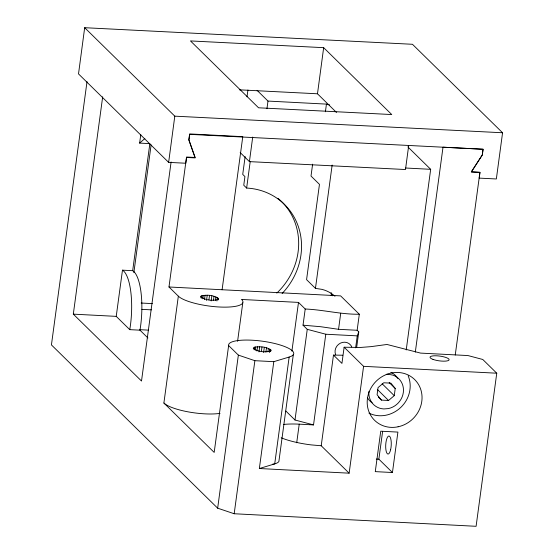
<?xml version="1.0" encoding="UTF-8"?>
<svg xmlns="http://www.w3.org/2000/svg" width="554" height="554" viewBox="0 0 554 554"><rect width="100%" height="100%" fill="white"/><g stroke="black" fill="none" stroke-linecap="round" stroke-linejoin="round"><path stroke-width="0.83" d="M415.313 352.109L443.013 147.184L483.046 149.248L482.264 155.023L471.343 171.906L479.986 172.336L479.189 178.118L496.349 178.97L502.568 132.766L412.46 44.285L84.679 27.7L78.516 73.911L168.638 162.37L185.798 163.236L186.553 157.461L195.14 157.897L188.879 140.127L189.641 134.352L483.088 149.241L482.319 154.912L471.35 171.899L479.923 172.349L455.243 355.024M168.638 162.37L174.801 116.16L84.679 27.7M87.02 81.625L51.432 344.913L217.66 508.177L234.183 513.745L476.094 526.3L496.758 373.209L482.769 359.477L467.943 355.557L420.562 353.099L386.997 344.47L371 346.638L360.495 347.455L344.124 347.219L341.936 363.396L333.48 355.086L321.216 445.762L349.138 473.178L363.583 366.332L344.124 347.219M171.103 161.976L141.505 381.027L73.315 314.146L102.677 96.812M139.961 330.177L129.761 329.644L116.229 316.369L122.476 270.165L132.676 270.691A43.842 13.379 -87 0 1 139.961 330.177L147.904 337.961M132.676 270.691L149.857 143.631L139.636 143.098L140.778 134.608M133.853 272.672L151.117 144.878M356.679 347.289L358.763 331.874L357.143 330.274L359.311 314.236C341.07 314.52 323.37 309.748 305.212 309.007L298.495 302.408L241.606 299.458A33.268 8.275 7.7 0 1 219.329 306.999A33.268 8.275 7.7 0 1 178.34 296.168L168.977 286.986L186.539 157.024L195.126 157.468L188.879 139.698L189.662 133.923L242.777 136.672L222.099 289.742M289.16 357.039L273.801 361.672L259.348 468.525L274.715 463.892L289.16 357.039A32.859 8.171 7.7 0 0 269.043 342.275A32.859 8.171 7.7 0 0 228.629 345.558L214.183 452.41L163.894 403.021L178.34 296.168M200.825 297.837L201.06 296.127C206.614 294.403 214.211 295.026 218.705 298.828L218.463 299.389C212.902 301.113 205.305 300.483 200.811 296.681L201.06 296.127M201.545 298.246L201.898 295.677M202.806 298.8L203.27 295.372M204.509 299.513L205.084 295.234M206.524 300.4L207.224 295.261M208.948 299.749L209.53 295.462M211.157 300.961L211.85 295.822M213.456 300.593L214.031 296.307M215.458 300.323L215.922 296.896M216.926 300.967L217.39 297.54M218.11 299.915L218.338 298.204M247.001 96.812L247.922 90.011M245.138 156.567L242.728 174.406L244.923 176.56L243.76 185.23L246.634 188.055A66.189 60.836 -45.5 0 1 298.412 226.808A66.189 60.836 -45.5 0 1 282.125 293.488M408.658 145.84L405.486 169.531L249.418 161.623L252.707 137.08M246.634 188.055L250.2 161.65M237.583 341.312L242.784 302.844M217.66 508.177L238.358 355.107L228.629 345.558M254.002 349.754L254.348 347.192C259.847 346.409 266.889 346.492 271.155 350.343L270.913 350.897C265.359 352.621 257.755 351.991 253.261 348.189L254.348 347.192M255.256 350.308L255.719 346.887M234.183 513.745L254.875 360.689L238.358 355.107M256.959 351.021L257.541 346.742M258.974 351.915L259.674 346.776M261.398 351.257L261.98 346.977M263.607 352.476L264.306 347.33M265.906 352.102L266.481 347.822M267.907 351.832L268.371 348.404M269.376 352.483L269.846 349.055M270.56 351.423L270.795 349.712M336.5 112.462L317.484 93.785L323.661 47.672L190.465 40.927L258.559 107.795L391.754 114.553L323.661 47.672M291.903 351.132L298.495 302.408M325.406 111.756L326.445 104.11L267.991 101.07L257.077 90.35M293.315 354.699L278.87 461.551A32.859 8.171 7.7 0 1 274.715 463.892L272.312 464.273M358.763 331.874L357.254 335.863L325.787 334.228L307.255 329.332L303.024 325.177L305.212 309.007M325.787 334.228L313.529 424.904L294.991 420.008L307.255 329.332M334.983 296.252A36.107 33.185 -45.5 0 0 322.068 289.389L315.455 288.378L332.151 165.057M296.709 442.757L299.222 424.163L313.529 424.904M331.188 295.49L331.534 292.921M303.024 325.177L320.718 326.715L338.549 329.311L340.717 313.273M355.633 347.836L357.254 335.863M392.44 472.52L375.273 471.627L380.743 431.199L397.904 432.092L392.44 472.52L378.86 459.183L382.62 431.386M394.254 395.66L395.224 388.479L390.882 383.146L383.77 382.772L378.057 387.585L377.087 394.767L381.429 400.099L388.541 400.473L394.254 395.66L382.128 383.756M406.221 349.955L430.673 169.316L407.834 146.886M266.952 108.716L267.991 101.07M312.622 164.164L311.009 176.054L319.464 184.364L306.577 279.652L315.455 288.378M139.636 143.098L144.843 138.555M333.48 355.086L342.732 355.218M239.286 89.824L317.484 93.785M174.801 116.16L502.568 132.766M405.639 168.014L430.673 169.316M168.977 286.986L340.627 295.891L359.311 314.236M141.166 303.031L152.357 303.613M141.9 309.361L151.374 309.852M73.315 314.146L116.229 316.369M338.549 329.311L357.143 330.274M139.83 329.685L148.465 330.136M254.875 360.689L273.801 361.672M363.583 366.332L496.758 373.209M376.284 459.051L378.86 459.183M259.348 468.525L349.138 473.178M321.216 445.762L311.216 444.897A39.112 9.73 7.7 0 1 281.169 437.785M326.445 104.11L329.665 104.962M240.173 152.551L249.418 161.623M389.164 382.53L395.224 388.479M378.375 397.1L381.429 400.099M285.871 411.047L294.991 420.008M377.489 389.566L388.541 400.473M351.721 346.915A9.023 8.296 -45.5 0 0 350.599 345.052L349.006 343.584A9.023 8.296 -45.5 0 0 338.466 344.422A9.023 8.296 -45.5 0 0 335.682 354.809M283.53 424.468A39.112 9.73 7.7 0 1 299.222 424.163M368.902 391.484A18.053 16.592 -45.5 0 0 383.811 408.949L388.333 408.589A18.053 16.592 -45.5 0 0 403.319 392.516A18.053 16.592 -45.5 0 0 392.862 375.113L388.499 374.296A18.053 16.592 -45.5 0 0 386.235 374.331M408.159 375.806A28.579 26.267 -45.5 0 1 400.757 407.446A28.579 26.267 -45.5 0 1 368.943 413.104M390.84 372.323A18.053 16.592 -45.5 0 1 397.814 378.458M372.156 402.862A18.053 16.592 -45.5 0 1 367.364 397.502M220.021 413.36A33.268 8.275 7.7 0 1 188.222 411.878A33.268 8.275 7.7 0 1 163.894 403.021M122.476 270.165A43.842 13.379 -87 0 1 129.761 329.644M330.946 293.018A36.107 33.178 -45.5 0 1 332.656 295.815M277.935 198.29A66.189 60.836 -45.5 0 1 276.792 293.114M390.625 449.682A9.023 2.756 -87 0 0 388.95 436.019A9.023 2.756 -87 0 0 385.854 449.398A9.023 2.756 -87 0 0 390.625 449.682M398.063 426.795A28.579 26.267 -45.5 0 0 416.456 381.526A28.579 26.267 -45.5 0 0 369.324 391.47A28.579 26.267 -45.5 0 0 398.063 426.795M433.006 359.394A9.626 2.396 7.7 0 0 448.858 360.211A9.626 2.396 7.7 0 0 436.871 355.813A9.626 2.396 7.7 0 0 433.006 359.394"/></g></svg>
